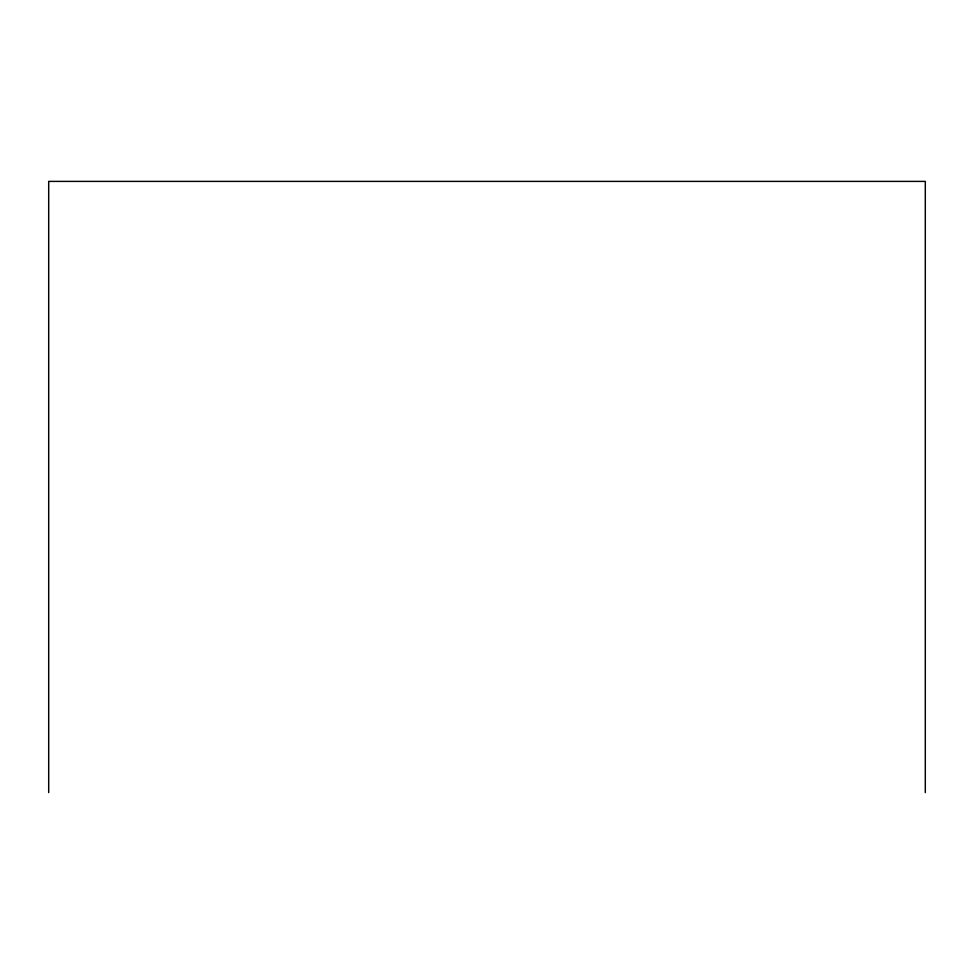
<?xml version="1.0" encoding="UTF-8"?>
<svg xmlns="http://www.w3.org/2000/svg" width="974" height="974" viewBox="0 0 974 974"><rect width="100%" height="100%" fill="white"/><g stroke="black" fill="none" stroke-linecap="round" stroke-linejoin="round"><path stroke-width="1.46" d="M925.3 792.605L925.3 181.395L48.7 181.395L48.7 792.605"/></g></svg>
